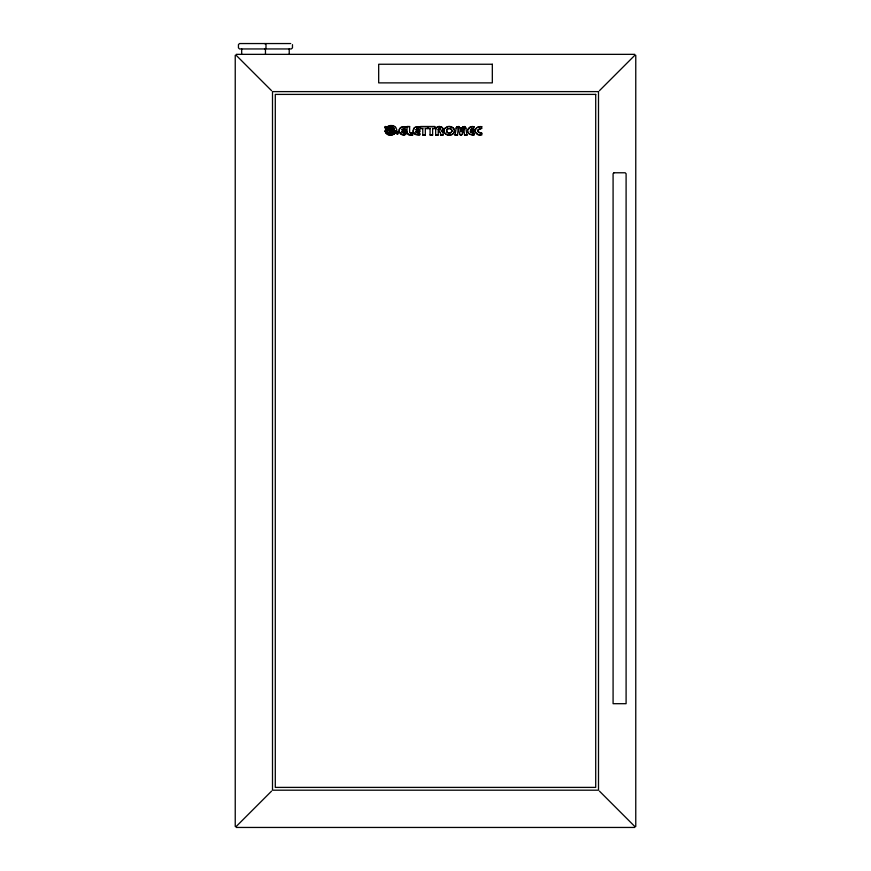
<?xml version="1.0" encoding="UTF-8"?>
<svg xmlns="http://www.w3.org/2000/svg" width="871" height="871" viewBox="0 0 871 871"><rect width="100%" height="100%" fill="white"/><g stroke="black" fill="none" stroke-linecap="round" stroke-linejoin="round"><path stroke-width="1.31" d="M435.674 129.572L435.729 128.745M451.809 131.314L451.853 130.694M446.616 130.236L446.562 130.857A1.982 1.982 0 0 0 447.008 132.12L447.346 132.468A2.722 2.722 0 0 0 448.696 133.1L450.242 132.969A2.678 2.678 0 0 0 451.428 132.12L451.668 131.575M457.536 135.092L455.076 134.929L457.536 135.092L458.222 128.102M477.852 130.868L477.907 130.193M454.466 130.704C454.477 137.161 442.773 136.344 444.058 129.844M443.949 130.868L444.352 129.039M460.051 127.928L461.02 132.109L461.989 127.928M438.222 129.594L438.516 128.56M399.266 129.659L399.266 131.913M399.114 130.868C398.613 124.15 412.19 126.818 402.402 129.3M413.137 130.868L414.476 127.874M467.575 130.868L467.727 129.659M475.392 129.659L475.392 131.913M475.239 130.868L475.849 128.712M396.566 131.292L384.677 127.493L396.566 131.292C398.058 129.812 394.03 125.86 395.695 127.416M455.076 135.092L456.186 128.102M385.091 130.606L385.2 131.652L385.755 128.44L398.461 132.49L385.755 128.44M440.258 129.039L438.636 130.008M463.873 129.017L463.818 128.102L462.392 133.862M463.612 129.148L463.818 128.102M463.459 129.594L462.174 134.461L461.02 135.157L460.171 134.689M461.314 130.432L462.283 127.253M456.186 128.266L456.404 127.362M435.729 128.919L435.925 128.168M451.668 131.739L451.809 131.151M446.616 130.4L446.997 129.431A2.678 2.678 0 0 1 448.195 128.592L448.685 128.462M454.368 131.565C453.105 136.224 445.342 136.192 444.058 131.565M477.907 130.356L479.235 128.788L481.881 128.473M413.29 129.823C413.562 124.891 423.872 126.905 418.036 128.647M467.727 129.823L469.915 127.21M386.419 129.855L397.731 134.003L398.461 132.327M438.298 129.093L439.322 128.255L440.193 128.897M435.925 128.331L436.24 127.645M446.758 129.986L446.997 129.594A2.678 2.678 0 0 1 448.195 128.756L450.242 128.756A2.646 2.646 0 0 1 451.428 129.594L451.668 129.975M442.816 129.398L441.259 130.617M442.49 130.084L442.86 128.309M444.352 129.202L444.841 128.287M384.677 127.656L385.32 126.524L394.465 129.06L385.32 126.524M478.081 129.91C482.621 128.919 483.677 124.705 477.591 127.373M456.404 127.536L456.807 126.818M405.755 129.888L401.945 129.888L404.024 128.483M419.778 129.888L415.968 129.888L417.111 128.723M474.216 129.888L470.405 129.888C478.048 127.841 472.126 123.965 468.184 128.875M462.283 127.427L464.668 126.48L465.865 128.266M265.034 48.95L265.993 47.872L265.993 44.628L264.784 43.55M399.724 128.875L402.228 127.057L405.755 126.665M475.849 128.875L476.589 127.874M440.182 129.387C435.979 130.16 442.12 133.209 438.636 131.728M436.24 127.808L439.332 126.339L442.664 128.026M444.841 128.462L448.195 126.437M599.433 90.682L634.828 55.287M236.172 826.514L271.567 791.118M445.506 127.787C448.075 125.685 452.593 125.914 454.074 129.202M436.687 127.351L438.559 126.556L441.325 126.916M476.589 128.048L477.591 127.21M416.425 129.3L418.036 128.483M470.863 129.137L472.474 128.483M461.88 134.689L460.541 134.918M456.807 126.981L458.767 126.469L460.051 128.102M393.148 134.515L394.182 133.916L391.961 135.081L388.237 134.82L386.256 133.535L385.2 131.488M392.07 126.959L392.614 127.166L388.575 127.253C385.472 125.468 394.106 124.607 394.911 126.85M387.355 126.763L392.897 125.696M462.708 126.937L464.668 126.643L465.637 127.536M387.355 126.589L389.108 127.024M415.478 127.373L419.778 126.665M394.182 134.08L391.765 132.817L389.903 133.045L391.765 132.653L394.182 133.916M470.688 127.057L474.216 126.665M478.353 127.057L481.881 126.665M438.853 128.494L439.692 128.473M457.384 126.643L459.768 127.427M385.592 132.642L388.237 134.657L391.961 135.081M419.778 133.165L416.632 132.457M474.216 133.165C470.993 133.601 467.498 130.432 474.216 131.608M481.881 133.121L478.353 132.054M290.718 43.55L239.525 43.55L238.447 44.628L238.447 47.872L239.525 48.95L291.262 48.95L292.471 47.872L292.471 44.628M236.172 54.35L634.828 54.35M407.062 126.665L409.62 126.665M420.573 126.665L427.519 126.665M427.879 126.665L434.814 126.665M422.773 128.625L420.573 128.625L420.573 126.491L427.519 126.491L427.519 128.625L425.32 128.625M430.067 128.625L427.879 128.625L427.879 126.491L434.814 126.491L434.814 128.625L432.615 128.625M401.945 129.888L405.755 129.725L405.755 131.771L401.901 131.771L405.755 131.608M415.968 129.888L419.778 129.725L419.778 131.771L415.913 131.771L419.778 131.608M470.362 131.771L474.216 131.771L474.216 129.725L470.405 129.888M412.669 133.121L409.882 132.74M412.669 134.929L409.054 134.755L407.28 133.35M419.778 134.929L415.478 134.21L413.29 131.75M422.773 134.929L425.32 134.929M430.067 134.929L432.615 134.929M435.674 134.907L438.222 134.907M440.541 134.929L443.089 134.929M474.216 134.929L470.688 134.526M481.881 134.929L478.353 134.526M464.526 135.092L466.976 134.929L464.526 135.092L463.96 129.659M236.172 827.45L634.828 827.45M405.276 133.002L403.001 132.653M449.218 126.524L452.942 127.797M389.261 132.98L388.64 132.828L389.903 133.209M410.219 132.904L412.669 132.958L412.669 135.092L408.445 134.7L407.116 132.773M404.242 135.049L401.466 134.374L399.266 131.75M479.834 132.817C485.18 133.263 478.898 137.215 476.589 133.535M441.259 130.792L442.98 131.793M449.752 128.462L450.242 128.592A2.646 2.646 0 0 1 451.428 129.431L451.809 130.4M417.024 132.653C426.071 134.863 412.016 137.106 413.137 130.704M387.682 130.302L397.731 134.003M469.915 134.21C476.197 136.78 474.858 132.762 470.362 131.608M388.063 132.588L386.778 131.412L388.64 133.002M402.62 132.457L403.001 132.817C410.687 133.731 401.749 137.085 399.724 132.708M479.235 132.795L477.907 131.216M392.614 126.992L394.465 129.06M442.098 130.792L443.089 132.534M477.591 134.374L475.849 132.708M469.915 134.374L468.184 132.708M394.465 128.897L393.126 127.438M416.632 132.621L416.088 131.935M402.62 132.621L402.064 131.935M441.88 127.057L442.925 128.952M236.172 55.287L271.567 90.682M599.433 791.118L634.828 826.514M468.925 133.709L467.727 131.75M416.327 132.381L415.913 131.608M402.304 132.381L401.901 131.608M439.986 128.473L440.258 129.213M459.877 134.297L460.171 134.863M453.595 128.287L454.368 130.008M475.392 131.75L475.849 132.871M386.778 131.575L386.419 130.029M478.081 131.837L477.852 130.704M459.659 133.699L459.877 134.461M458.592 129.594L459.659 133.862M458.592 129.768L458.222 128.266M460.726 130.269L460.901 131.009M465.865 128.102L466.976 135.092M440.454 132.327L440.541 133.056M467.575 130.704L467.727 131.913M454.368 129.844L454.466 130.868M451.809 130.236L451.853 130.857M463.873 128.854L463.96 129.823M407.062 132.109L407.116 132.947M635.765 55.287L635.765 826.514M443.089 132.37L443.089 135.092L440.541 135.092L440.541 132.882M438.222 129.431L438.222 135.081L435.674 135.081L435.674 129.398M432.615 128.462L432.615 135.092L430.067 135.092L430.067 128.462M425.32 128.462L425.32 135.092L422.773 135.092L422.773 128.462M409.62 132.261L409.62 126.491L407.062 126.491L407.062 132.272M289.226 48.95L289.226 54.35M265.459 48.95L265.459 54.35M241.681 48.95L241.681 54.35M235.235 55.287L235.235 826.514M446.562 130.694A1.982 1.982 0 0 0 447.008 131.957A2.733 2.733 0 0 0 448.696 132.925L450.242 132.806A2.678 2.678 0 0 0 451.428 131.957M614.022 172.774L613.086 173.71L613.086 703.692L626.097 703.692L626.097 173.71L625.171 172.774L614.022 172.774M492.322 64.247L378.678 64.247L378.678 82.876L492.322 82.876L492.322 64.247M598.497 91.607L272.503 91.607L272.503 790.193L598.497 790.193L598.497 91.607M595.71 94.406L275.29 94.406L275.29 787.395L595.71 787.395L595.71 94.406"/></g></svg>
